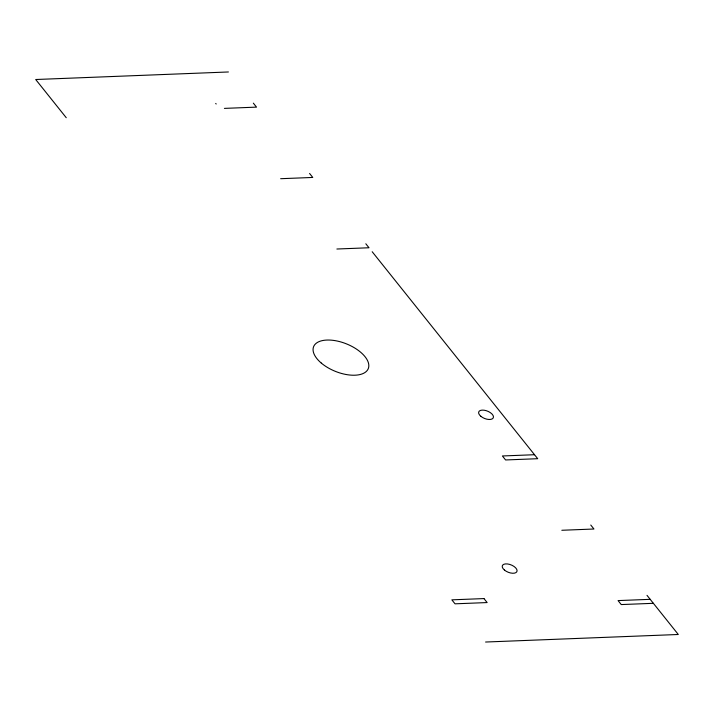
<?xml version="1.0" encoding="UTF-8"?>
<svg xmlns="http://www.w3.org/2000/svg" width="714" height="714" viewBox="0 0 714 714"><rect width="100%" height="100%" fill="white"/><g stroke="black" fill="none" stroke-linecap="round" stroke-linejoin="round"><path stroke-width="1.07" d="M228.418 71.971L35.7 79.513L66.25 117.721M224.41 108.385L256.531 107.127L253.345 103.146M280.647 178.705L312.768 177.447L309.581 173.457M336.883 249.016L369.004 247.758L365.818 243.777M534.527 454.72L502.406 455.969L505.592 459.959L537.713 458.7L372.19 251.739M561.829 530.27L593.95 529.012L590.764 525.031M650.186 599.332L618.065 600.59L621.251 604.571L653.372 603.312M485.582 642.029L678.3 634.487L647 595.342M215.717 103.432L216.172 103.994M483.958 598.582L451.846 599.84L455.032 603.821L487.144 602.562L483.958 598.582M504.414 570.031A7.854 3.954 21.9 0 0 516.838 571.709A7.854 3.954 21.9 0 0 507.69 563.98A7.854 3.954 21.9 0 0 504.414 570.031M480.799 416.253A7.854 3.954 21.9 0 0 493.231 417.931A7.854 3.954 21.9 0 0 484.074 410.202A7.854 3.954 21.9 0 0 480.799 416.253M321.309 363.087A29.461 14.824 21.9 0 0 367.915 369.388A29.461 14.824 21.9 0 0 333.599 340.408A29.461 14.824 21.9 0 0 321.309 363.087"/></g></svg>
